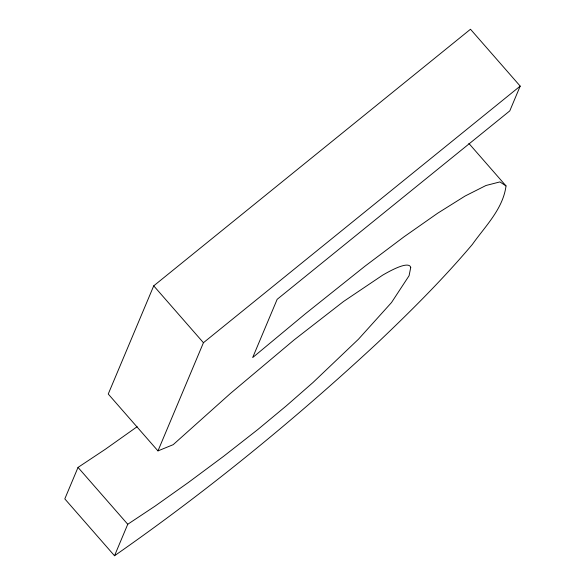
<?xml version="1.0" encoding="UTF-8"?>
<svg xmlns="http://www.w3.org/2000/svg" width="585" height="585" viewBox="0 0 585 585"><rect width="100%" height="100%" fill="white"/><g stroke="black" fill="none" stroke-linecap="round" stroke-linejoin="round"><path stroke-width="0.88" d="M410.728 267.491L409.076 275.732L391.504 302.54L358.408 339.263L312.946 382.553L286.328 405.844L257.7 429.617L223.631 456.285L188.326 482.523L155.091 506.105L127.749 524.27L114.514 555.75L64.803 498.888L78.032 467.408L105.373 449.236L137.139 426.706M468.885 143.435L506.018 185.913C503.034 208.969 485.214 226.241 472.358 244.42C442.874 279.323 410.458 311.571 377.332 342.993C294.679 419.737 207.046 491.224 114.514 555.75M506.018 185.913L499.89 181.92L485.974 185.496L465.126 196.019L437.675 213.218L403.986 236.83L365.033 266.146L305.48 313.692L252.676 357.559L277.158 299.323L509.791 110.879L520.197 86.112L470.486 29.25L153.723 285.846L108.247 394.027L157.965 450.896L173.189 444.673L230.293 393.573L294.16 339.87L343.563 301.472L382.685 275.14A146.389 19.831 -41.2 0 1 410.736 267.477M157.965 450.896L203.434 342.715L520.197 86.112M153.723 285.846L203.434 342.715M78.032 467.408L127.749 524.27"/></g></svg>
